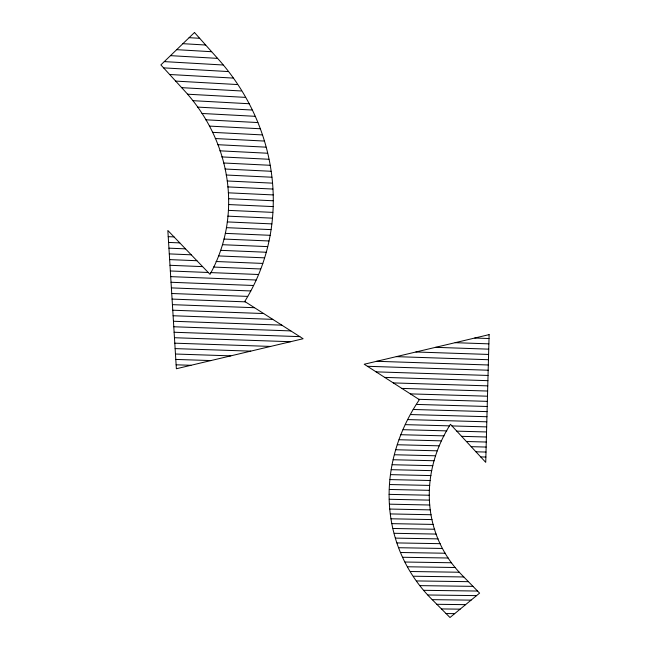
<?xml version="1.0" encoding="UTF-8"?>
<svg xmlns="http://www.w3.org/2000/svg" width="650" height="650" viewBox="0 0 650 650"><rect width="100%" height="100%" fill="white"/><g stroke="black" fill="none" stroke-linecap="round" stroke-linejoin="round"><path stroke-width="0.97" d="M441.448 608.928L460.127 609.156M446.046 613.543L454.675 613.641M419.859 585.626L472.989 586.365M423.824 590.314L477.555 591.045M427.927 594.986L476.556 595.628M432.201 599.649L471.071 600.145M436.832 604.297L465.595 604.654M407.387 566.767L455.154 567.507M410.516 571.504L459.379 572.244M413.644 576.225L463.816 576.964M416.756 580.938L468.414 581.677M398.751 547.714L442.544 548.462M400.481 552.492L445.364 553.239M402.724 557.261L448.183 558.009M405.023 562.023L451.571 562.762M393.104 528.474L434.777 529.262M394.249 533.301L436.15 534.072M395.387 538.119L438.1 538.883M397.012 542.921L440.196 543.676M389.821 509.056L430.406 509.884M390.423 513.923L431.121 514.743M391.024 518.789L432.014 519.586M391.958 523.64L433.404 524.428M389.334 489.45L429.463 490.336M389.131 494.366L429.366 495.235M389.277 499.273L429.552 500.134M389.464 504.173L429.747 505.009M391.178 469.682L431.754 470.649M390.577 474.638L430.974 475.589M389.976 479.586L430.194 480.512M389.529 484.526L429.747 485.428M395.769 449.751L437.304 450.816M475.946 451.799L486.005 452.051M394.42 454.748L435.63 455.78M480.691 456.909L485.875 457.039M393.128 459.737L434.119 460.744M392.145 464.718L432.851 465.701M403.073 429.683L446.834 430.877M456.796 431.145L486.533 431.957M400.847 434.712L444.088 435.866M461.606 436.337L486.403 437.003M399.067 439.733L441.439 440.854M466.407 441.512L486.265 442.032M397.304 444.746L439.335 445.835M471.185 446.664L486.135 447.054M410.451 414.546L486.939 416.723M407.721 419.591L486.801 421.817M405.308 424.645L449.581 425.864M451.961 425.929L486.671 426.896M410.361 393.876L487.484 396.207M418.836 399.311L487.346 401.359M416.39 404.414L487.207 406.494M413.197 409.476L487.077 411.621M176.134 364.812L190.954 365.292M376.082 371.857L488.036 375.448M384.702 377.398L487.898 380.664M393.299 382.915L487.76 385.864M401.846 388.408L487.622 391.04M415.911 351.983L488.589 354.445M175.134 348.603L250.729 351.138M396.281 356.639L488.451 359.718M175.468 354.023L230.807 355.859M376.634 361.294L488.312 364.983M175.801 359.426L210.884 360.571M367.412 366.291L488.174 370.224M173.786 326.763L290.842 330.907M474.776 338.024L489.011 338.528M174.119 332.256L299.821 336.635M455.163 342.68L488.873 343.85M174.46 337.724L290.534 341.713M435.541 347.327L488.727 349.156M174.793 343.176L270.636 346.426M172.421 304.655L254.532 307.71M172.762 310.213L263.673 313.544M173.103 315.746L272.773 319.361M173.444 321.262L281.832 325.146M171.389 287.893L250.803 290.956M171.73 293.499L247.674 296.392M172.079 299.089L245.351 301.844M169.991 265.298L202.605 266.622M213.452 267.061L260.65 268.97M170.341 270.977L208.252 272.488M210.836 272.594L258.489 274.503M170.69 276.632L256.141 280.012M171.039 282.271L253.467 285.488M168.935 248.17L185.526 248.861M220.561 250.331L266.207 252.241M169.293 253.898L191.238 254.808M218.611 255.938L264.509 257.839M169.642 259.61L196.934 260.723M216.076 261.511L262.811 263.421M226.354 227.654L271.001 229.613M225.282 233.366L270.132 235.308M168.228 236.657L174.021 236.901M223.949 239.046L268.921 240.971M168.586 242.418L179.782 242.897M222.446 244.701L267.662 246.618M228.337 210.364L272.821 212.379M227.784 216.149L272.35 218.148M227.24 221.918L271.879 223.893M227.768 186.916L272.854 189.044M228.304 192.822L273.195 194.927M228.516 198.697L273.162 200.761M228.516 204.547L273.122 206.586M225.022 169.024L271.017 171.267M226.159 175.013L271.879 177.222M227.232 180.984L272.464 183.146M219.822 150.824L267.402 153.221M221.748 156.918L268.897 159.266M223.665 162.996L270.148 165.287M212.477 132.332L262.324 134.916M215.28 138.539L264.404 141.058M217.888 144.706L265.907 147.152M197.576 107.096L252.159 110.037M201.979 113.474L255.068 116.309M205.684 119.795L257.896 122.558M209.373 126.092L260.114 128.749M181.675 87.661L241.28 90.968M187.436 94.193L245.229 97.362M192.904 100.677L249.153 103.74M163.597 67.868L228.321 71.557M169.65 74.498L233.35 78.089M175.671 81.096L237.323 84.541M176.686 49.668L211.656 51.716M170.487 55.648L217.604 58.378M164.304 61.612L223.088 64.992M189.126 37.676L199.672 38.301M182.902 43.68L205.676 45.021M489.117 334.628L485.729 462.345L450.442 424.296A140.034 125.182 -29.1 0 0 461.63 574.73L479.594 593.125L449.995 617.5L430.609 598.049A180.521 161.436 -29.2 0 1 419.388 399.669L364.219 364.244L489.117 334.628M194.488 32.5L160.883 64.903L184.502 90.764A163.077 153.213 38.7 0 1 210.015 274.324L167.846 230.49L176.369 368.745L303.111 338.739L244.741 301.462A210.332 197.576 39 0 0 219.635 60.661L194.488 32.5"/></g></svg>
